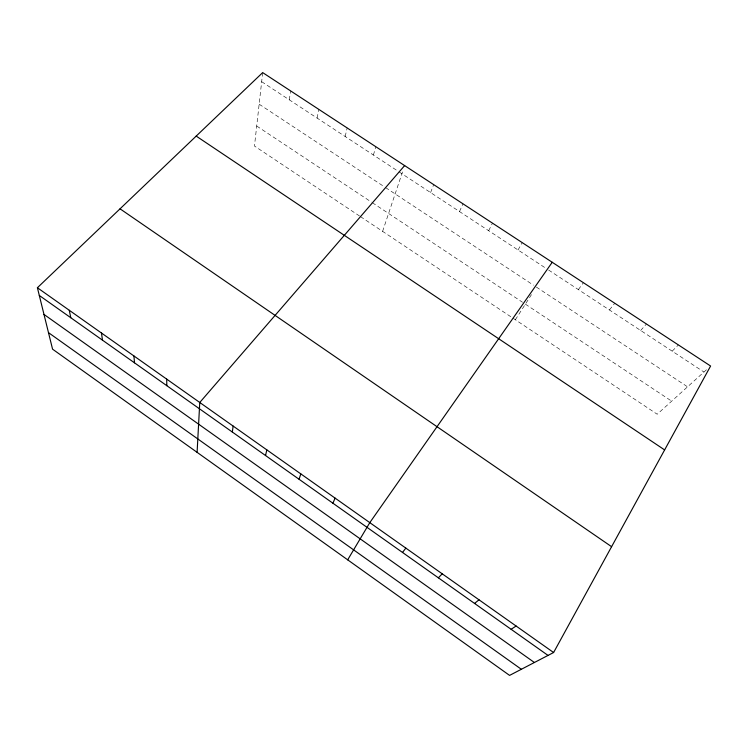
<?xml version="1.0" encoding="UTF-8"?>
<svg xmlns="http://www.w3.org/2000/svg" width="748" height="748" viewBox="0 0 748 748"><rect width="100%" height="100%" fill="white"/><g stroke="black" fill="none" stroke-linecap="round" stroke-linejoin="round"><path stroke-width="0.56" stroke-dasharray="3.74 2.81" d="M262.679 72.603L254.47 146.038L359.507 215.985M289.289 99.821L290.635 90.91M317.115 118.091L318.807 109.358M345.155 136.501L347.194 127.955M373.42 155.051L375.795 146.702M382.602 231.366L403.266 169.665M430.596 192.582L433.681 184.616M459.515 211.562L462.975 203.802M488.668 230.702L492.493 223.138M518.046 249.982L522.244 242.633M515.344 319.77L531.463 294.656M578.4 289.607L583.384 282.688M609.405 309.953L614.791 303.258M640.662 330.476L646.459 324.006M672.181 351.158L678.399 344.921M706.449 369.774L657.202 414.233L512.464 317.844M261.669 81.691L398.104 171.245M399.049 171.872L545.741 268.167M548.611 270.047L703.952 372.018M259.154 104.187L384.678 187M385.622 187.626L533.464 285.166M536.335 287.064L687.552 386.828M256.714 126.029L371.391 202.063M372.345 202.699L522.497 302.239M525.367 304.146L671.685 401.152M360.471 216.621L511.501 317.208"/><path stroke-width="1.12" d="M197.098 452.344L199.763 402.48L404.631 165.589M232.329 432.035L233.142 426.07M265.54 455.532L266.83 449.875M299.05 479.244L300.827 473.905M332.869 503.18L335.151 498.159M553.604 652.518L710.6 366.024L262.679 72.603L37.4 287.746L52.566 349.166L509.575 675.397L553.604 652.518L37.4 287.746M347.68 559.841L369.802 522.637L552.23 262.277M402.518 552.454L405.837 548.106M438.365 577.821L442.236 573.828M474.569 603.43L478.991 599.793M511.118 629.292L516.111 626.029M196.2 136.089L664.626 449.922M120.045 208.823L611.593 546.685M39.307 295.46L548.032 655.416M43.982 314.422L534.399 662.504M48.48 332.636L521.356 669.282M69.284 310.28L70.761 317.713M101.457 333.019L102.495 340.172M133.929 355.964L134.509 362.827M166.692 379.114L166.823 385.688"/></g></svg>
